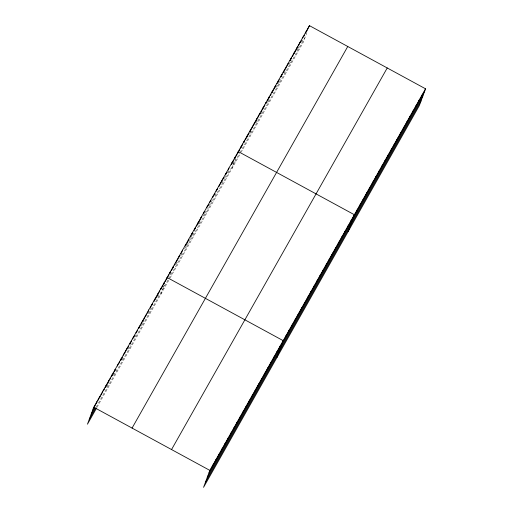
<?xml version="1.0" encoding="UTF-8"?>
<svg xmlns="http://www.w3.org/2000/svg" width="513" height="513" viewBox="0 0 513 513"><rect width="100%" height="100%" fill="white"/><g stroke="black" fill="none" stroke-linecap="round" stroke-linejoin="round"><path stroke-width="0.38" stroke-dasharray="2.56 1.92" d="M160.793 294.449L163.243 287.851M163.455 287.286L164.5 284.478L163.352 286.504M231.966 168.527L235.679 158.549M306.857 32.627L303.145 42.605L241.251 152.105M106.447 387.187L108.737 383.134M113.322 375.022L115.226 371.643M115.611 370.97L116.374 369.616M121.722 360.158L124.011 356.105M127.833 349.347L130.507 344.614M134.707 337.182L137.003 333.129M141.203 325.697L143.877 320.965M148.077 313.533L151.13 308.127M157.626 296.636L158.389 295.289M169.918 274.891L171.464 272.159M175.722 264.631L176.876 262.573M180.749 255.731L181.91 253.679M184.616 248.888L186.161 246.15M186.552 245.464L188.874 241.36M189.259 240.674L191.965 235.884M192.349 235.198L194.671 231.094M198.544 224.252L199.704 222.2M203.186 216.037L204.347 213.985M204.732 213.299L207.438 208.509M208.983 205.771L213.241 198.242M214.787 195.504L217.108 191.4M221.751 183.186L222.911 181.134M224.457 178.396L226.009 175.658M227.554 172.926L228.715 170.867M232.581 164.025L234.903 159.921M249.991 133.233L251.152 131.174M255.795 122.966L258.116 118.856M260.822 114.066L263.143 109.962M267.395 102.433L268.947 99.695M275.911 87.377L280.553 79.162M284.029 73.006L285.19 70.954M289.063 64.106L291.384 60.002M296.796 50.421L297.572 49.049M297.957 48.369L299.117 46.317M301.439 42.207L303.375 38.789M96.162 407.117L168.418 279.271M168.809 278.591L239.597 153.349M239.981 152.662L304.972 37.686M97.002 407.296L169.303 279.393M170.072 278.027L240.09 154.156"/><path stroke-width="0.77" d="M425.546 88.807L209.855 470.395L203.552 487.35L419.236 105.761L425.546 88.807L309.448 25.65L93.764 407.239L87.454 424.193L96.624 407.976M96.046 403.898L96.816 401.833M99.875 396.427L97.957 400.518M102.158 393.086L102.927 391.021M105.986 385.616L105.216 387.681L107.89 382.948M109.038 380.21L108.269 382.275L109.038 380.922M112.097 374.804L111.327 376.869L113.617 372.81M115.149 369.398L114.38 371.463L115.149 370.11M117.439 366.058L118.208 363.993M121.26 358.587L120.491 360.652L122.402 357.272M123.55 355.246L124.319 353.181M127.371 347.776L124.697 353.213M129.917 343.742L130.43 342.37M132.72 339.029L133.483 336.964M136.028 332.931L136.541 331.558M139.594 326.153L138.831 328.217L140.357 325.511M142.139 322.119L142.652 320.747M145.192 316.713L145.705 315.341M148.251 311.308L148.764 309.935M151.303 305.902L151.816 304.53M154.875 299.124L154.105 301.182L157.164 295.777M157.414 295.09L157.927 293.718M160.473 289.685L160.986 288.312M163.525 284.279L164.038 282.907M166.327 279.559L167.097 277.501L283.189 340.658L276.885 357.612M169.681 273.397L170.188 272.025M172.772 267.927L173.285 266.548M178.96 256.975L179.473 255.596M182.057 251.498L182.57 250.126M185.155 246.022L185.661 244.65M188.245 240.552L188.758 239.173M191.343 235.076L191.856 233.697M194.946 228.221L194.177 230.286L195.729 227.548M197.531 224.123L198.044 222.751M200.628 218.647L201.134 217.275M203.462 213.863L204.232 211.798M206.816 207.701L207.329 206.322M209.907 202.225L210.42 200.846M212.748 197.434L213.517 195.376M216.101 191.272L216.608 189.9M218.936 186.488L219.705 184.424M222.796 178.947L220.096 184.436M225.38 174.85L225.893 173.471M228.221 170.059L228.99 168.001M232.081 162.525L231.318 164.59L233.639 160.479M235.178 157.049L234.409 159.113L235.185 157.741M241.366 146.102L240.597 148.161L242.918 144.057M244.464 140.626L243.694 142.685L244.47 141.319M247.555 135.15L246.791 137.215L249.113 133.104M250.652 129.674L249.882 131.738L252.588 126.948M252.98 126.262L253.743 124.197M256.07 120.786L256.84 118.727M259.937 113.251L258.007 117.368M262.265 109.84L263.028 107.775M265.612 103.677L266.125 102.299M268.709 98.201L269.216 96.822M271.8 92.725L272.313 91.352M274.897 87.248L275.41 85.876M277.988 81.772L278.501 80.4M281.599 74.924L280.829 76.988L282.374 74.25M284.183 70.826L284.689 69.447M287.274 65.35L287.787 63.978M290.884 58.501L290.114 60.566L291.66 57.828M293.462 54.404L293.975 53.025M296.559 48.927L297.072 47.549M300.163 42.072L298.624 45.51M302.747 37.975L303.26 36.603M305.588 33.191L306.357 31.126M309.448 25.65L306.748 31.133M212.145 467.054L212.908 464.99M215.197 461.649L215.967 459.584M218.256 456.243L219.019 454.178M221.308 450.837L222.078 448.772M224.367 445.431L225.13 443.367M227.419 440.026L228.189 437.961M230.478 434.62L231.241 432.555M233.53 429.214L234.3 427.149M236.589 423.809L237.352 421.744M239.642 418.403L240.411 416.338M242.7 412.997L243.47 410.932M245.753 407.591L246.522 405.526M248.811 402.186L249.581 400.121M251.864 396.78L252.633 394.715M254.923 391.374L255.692 389.309M257.975 385.968L258.744 383.904M261.034 380.563L261.803 378.498M264.086 375.157L264.855 373.092M267.145 369.751L267.914 367.686M270.197 364.345L270.967 362.281M273.256 358.94L274.025 356.875M276.308 353.534L277.078 351.469M279.367 348.128L280.136 346.063M285.517 337.246L286.286 335.181M288.614 331.77L289.377 329.705M291.705 326.294L292.474 324.235M294.802 320.824L295.565 318.759M297.893 315.348L298.662 313.283M300.99 309.871L301.759 307.806M304.087 304.395L304.85 302.33M307.178 298.919L307.947 296.86M310.275 293.449L311.038 291.384M313.366 287.973L314.136 285.908M316.463 282.496L317.233 280.431M319.561 277.02L320.324 274.955M322.651 271.544L323.421 269.485M325.749 266.074L326.512 264.009M328.839 260.598L329.609 258.533M331.937 255.121L332.706 253.056M335.034 249.645L335.797 247.58M338.125 244.169L338.894 242.11M341.222 238.699L341.985 236.634M344.313 233.223L345.082 231.158M347.41 227.746L348.18 225.682M350.507 222.27L351.27 220.205M348.064 231.684L354.368 214.735L238.269 151.572L237.506 153.637L238.276 152.271M356.695 211.324L357.458 209.259M359.786 205.848L360.556 203.783M362.883 200.371L363.653 198.307M365.981 194.895L366.744 192.83M369.071 189.419L369.841 187.36M372.169 183.949L372.932 181.884M375.26 178.473L376.029 176.408M378.357 172.996L379.126 170.932M381.454 167.52L382.217 165.455M384.545 162.044L385.314 159.985M387.642 156.574L388.405 154.509M390.733 151.098L391.502 149.033M393.83 145.621L394.6 143.557M396.927 140.145L397.69 138.08M400.018 134.669L400.788 132.611M403.115 129.199L403.878 127.134M406.206 123.723L406.976 121.658M409.303 118.246L410.073 116.182M412.401 112.77L413.164 110.705M415.492 107.294L416.261 105.236M418.589 101.824L419.352 99.759M421.68 96.348L422.449 94.283M92.994 409.303L95.668 404.571M96.431 403.218L97.194 401.871M99.49 397.812L100.253 396.466M101.016 395.113L101.779 393.76M103.69 390.38L104.453 389.027M109.801 379.569L110.564 378.216M118.965 363.351L119.728 361.998M127.75 347.808L128.513 346.461M130.046 343.755L131.572 341.055M133.861 336.996L134.624 335.649M136.92 331.59L137.683 330.244M141.12 324.158L141.883 322.812M142.646 321.459L144.942 317.4M145.705 316.053L146.468 314.7M147.231 313.347L147.994 311.994M150.283 307.941L151.053 306.588M151.816 305.241L152.579 303.888M157.542 295.103L158.305 293.75M159.068 292.404L159.832 291.051M160.601 289.698L162.89 285.645M163.653 284.292L164.416 282.939M165.18 281.592L165.943 280.239M166.712 278.88L169.034 274.769M169.809 273.403L170.585 272.031M171.355 270.665L172.515 268.613M172.907 267.927L173.676 266.561M174.452 265.189L175.228 263.823M175.997 262.451L178.319 258.347M179.095 256.975L179.864 255.609M181.025 253.557L181.801 252.184M185.668 245.342L186.443 243.976M187.219 242.604L187.989 241.238M190.31 237.128L191.086 235.762M191.856 234.396L192.631 233.024M196.498 226.182L197.274 224.809M198.05 223.444L200.371 219.34M201.141 217.967L201.917 216.601M207.72 206.335L208.49 204.963M213.908 195.382L214.684 194.017M217.005 189.906L217.775 188.54M223.193 178.96L223.963 177.588M225.515 174.856L227.06 172.118M235.961 156.375L237.115 154.323M239.052 150.899L239.827 149.533M245.24 139.953L246.4 137.894M253.364 125.576L255.686 121.472M256.462 120.106L257.231 118.734M259.552 114.63L260.328 113.258M261.104 111.892L261.874 110.519M262.65 109.154L264.971 105.05M265.747 103.677L266.516 102.311M267.292 100.939L268.453 98.887M268.838 98.201L269.614 96.835M270.383 95.469L271.159 94.097M271.935 92.731L274.641 87.941M275.026 87.255L275.802 85.883M276.962 83.831L277.738 82.465M278.508 81.092L279.284 79.727M283.15 72.884L283.926 71.512M284.696 70.146L287.017 66.036M287.793 64.67L288.569 63.298M292.436 56.456L293.212 55.09M293.981 53.718L296.302 49.614M297.078 48.248L297.848 46.875M300.56 42.085L301.33 40.719M303.651 36.609L304.427 35.243M91.167 414.215L94.988 407.457M89.281 419.275L95.392 408.463M132.072 428.079L347.763 46.491M171.547 449.555L387.232 67.966M209.086 472.46L424.777 90.872M207.258 477.372L422.949 95.784M205.38 482.438L421.064 100.849M93.764 407.239L209.855 470.395"/></g></svg>
